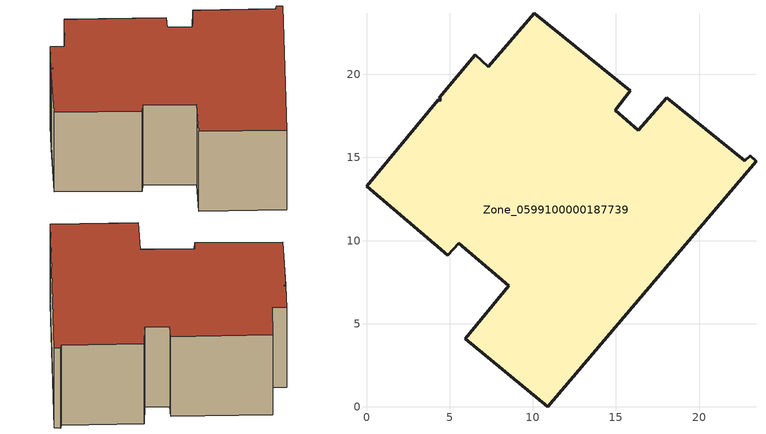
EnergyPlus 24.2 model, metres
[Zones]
Zone_0599100000187739
 floor ground (C_G): 4.45,18.46 4.39,18.58 6.53,21.17 7.33,20.46 10.09,23.68 15.85,19 14.96,17.85 16.34,16.65 18.06,18.59 22.74,14.79 23.08,15.11 23.42,14.77 10.9,0 5.94,4.1 8.56,7.29 5.54,9.83 4.9,9.13 0,13.26 4.3,18.47 4.38,18.4 z0
 wall outside (C_F): 23.42,14.77 23.08,15.11 22.74,14.79 18.06,18.59 16.34,16.65 14.96,17.85 15.85,19 10.09,23.68 7.33,20.46 6.53,21.17 4.39,18.58 4.45,18.46 4.38,18.4 4.3,18.47 0,13.26 4.9,9.13 5.54,9.83 8.56,7.29 5.94,4.1 10.9,0 23.42,14.77 z0:6.55
 roof outside (C_R): 4.38,18.4 4.3,18.47 0,13.26 4.9,9.13 5.54,9.83 8.56,7.29 5.94,4.1 10.9,0 23.42,14.77 23.08,15.11 22.74,14.79 18.06,18.59 16.34,16.65 14.96,17.85 15.85,19 10.09,23.68 7.33,20.46 6.53,21.17 4.39,18.58 4.45,18.46 z6.55
[BUILDING]
Pand.0599100000187739: North Axis=0; Terrain=City; Loads Convergence Tolerance Value=0.04; Temperature Convergence Tolerance Value=0.4; Solar Distribution=FullExterior; Maximum Number of Warmup Days=25; Minimum Number of Warmup Days=1
[Site:Location]
Rotterdam.The.Hague.AP_ZH_NLD Design_Conditions: Latitude=51.96; Longitude=4.45; Time Zone=1; Elevation=-4.5
[SITE:GROUNDTEMPERATURE:BUILDINGSURFACE]
18, 18, 18, 18, 18, 18, 18, 18, 18, 18, 18, 18
[MATERIAL] Thermal Absorptance=0.9; Solar Absorptance=0.7; Visible Absorptance=0.7
Name | Roughness | Thickness | Conductivity | Density | Specific Heat
G.D.1975-1991 | MediumSmooth | 0.15 | 0.288461 | 540 | 1210
F.D.1975-1991 | Rough | 0.3 | 0.230769 | 1920 | 840
R.D.1975-1991 | MediumRough | 0.2 | 0.153846 | 1500 | 1000
[CONSTRUCTION]
C_G: G.D.1975-1991
C_F: F.D.1975-1991
C_R: R.D.1975-1991
[ZONE]
Zone_0599100000187739: Type=1; Multiplier=1; Ceiling Height=Autocalculate; Volume=Autocalculate; Floor Area=autocalculate; Part of Total Floor Area=Yes
[ZONEINFILTRATION:DESIGNFLOWRATE]
Infil_Zone_0599100000187739: Zone or ZoneList or Space or SpaceList=Zone_0599100000187739; Schedule=AlwaysOn; Design Flow Rate Calculation Method=Flow/Area; Flow Rate per Floor Area=0.0042; Constant Term Coefficient=1; Temperature Term Coefficient=0; Velocity Term Coefficient=0; Velocity Squared Term Coefficient=0
[HVACTEMPLATE:ZONE:IDEALLOADSAIRSYSTEM]
Zone_0599100000187739: Maximum Heating Supply Air Temperature=50; Minimum Cooling Supply Air Temperature=13; Maximum Heating Supply Air Humidity Ratio=0.0156; Minimum Cooling Supply Air Humidity Ratio=0.0077; Heating Limit=NoLimit; Cooling Limit=NoLimit; Dehumidification Control Type=ConstantSensibleHeatRatio; Cooling Sensible Heat Ratio=0.7; Dehumidification Setpoint=60; Humidification Control Type=None; Humidification Setpoint=30; Outdoor Air Method=None; Outdoor Air Flow Rate per Person=0.00944; Outdoor Air Flow Rate per Zone Floor Area=0; Outdoor Air Flow Rate per Zone=0; Demand Controlled Ventilation Type=None; Outdoor Air Economizer Type=NoEconomizer; Heat Recovery Type=None; Sensible Heat Recovery Effectiveness=0.7; Latent Heat Recovery Effectiveness=0.65
[ZONECONTROL:THERMOSTAT]
ThermostatControl_Zone_0599100000187739: Zone or ZoneList=Zone_0599100000187739; Control Type Schedule=DualSetpointControlType; Control 1=Thermostat_Zone_0599100000187739; Temperature Difference Between Cutout And Setpoint=0
[THERMOSTATSETPOINT:DUALSETPOINT]
Thermostat_Zone_0599100000187739: Heating Setpoint Temperature Schedule=HeatingSetpoint_Zone_0599100000187739; Cooling Setpoint Temperature Schedule=CoolingSetpoint_Zone_0599100000187739
[SCHEDULE:COMPACT]
HeatingSetpoint_Zone_0599100000187739: Through: 12/31, For: AllDays, Until: 24:00, 21
CoolingSetpoint_Zone_0599100000187739: Through: 12/31, For: AllDays, Until: 24:00, 24
DualSetpointControlType: Through: 12/31, For: AllDays, Until: 24:00, 4
AlwaysOn: Through: 12/31, For: AllDays, Until: 24:00, 1
